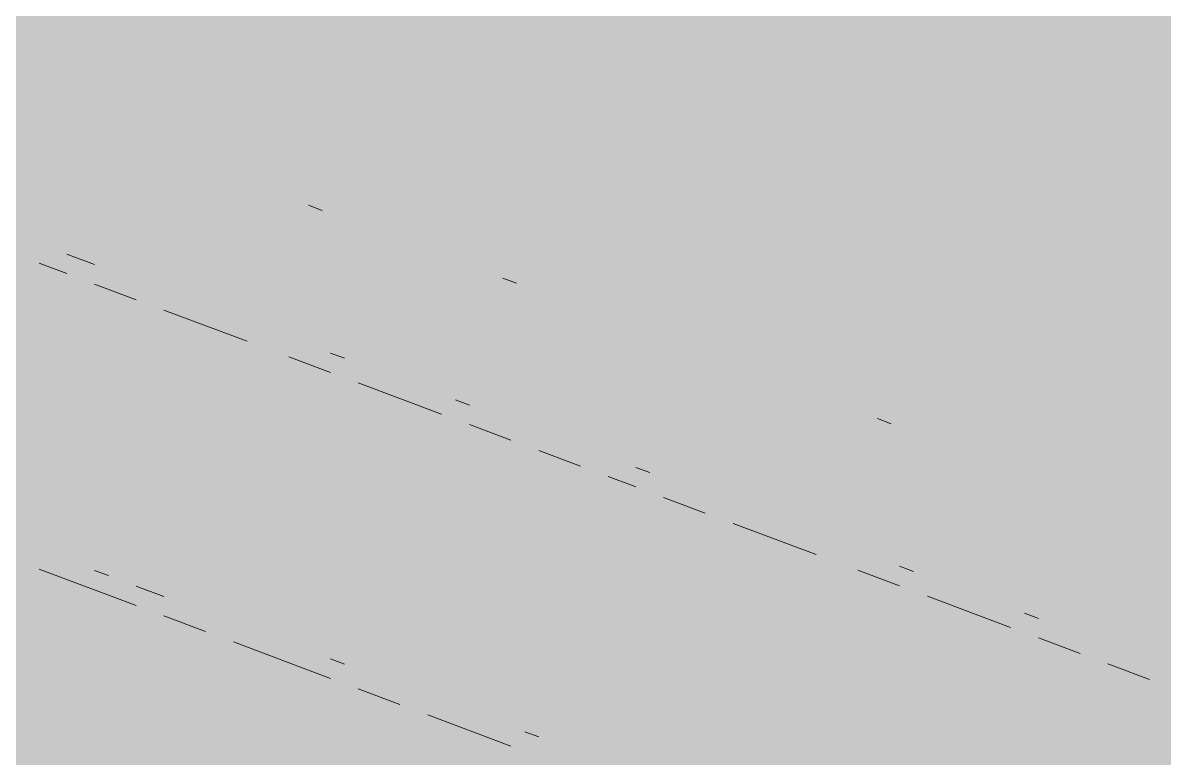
# Model space of a CAD drawing. Header units: millimetres. Extents: x 5 to 1315, y 5 to 292.
# Drawn here: x 1078.55 to 1083.66, y 108.73 to 112.02 of the extents above; entities that cross this region are included whole.
import ezdxf

# ---------------------------------------------------------------- set-up
doc = ezdxf.new("R2010")
doc.units = ezdxf.units.MM
doc.layers.add('EXISTING', color=7, linetype='Continuous')
doc.layers.add('IMAGES', color=7, linetype='Continuous')

# ---------------------------------------------------------------- blocks, each defined once
blk = doc.blocks.new('SHEET_03')
at = {"layer": 'EXISTING', "color": 250, "lineweight": 9}
for p, q in [((179.8906, 111.1793), (179.8284, 111.2026)), ((178.7464, 110.9837), (178.8708, 110.9371)), ((178.7464, 110.8963), (178.6221, 110.9429)), ((179.0573, 110.7798), (178.8708, 110.8497)), ((180.7611, 110.8533), (180.6989, 110.8765)), ((179.5548, 110.5935), (179.1817, 110.7332)), ((179.9278, 110.4537), (179.7413, 110.5236)), ((179.9278, 110.5411), (179.99, 110.5178)), ((180.4252, 110.2674), (180.0522, 110.4071)), ((180.4874, 110.3315), (180.5496, 110.3082)), ((182.4399, 110.2244), (182.3777, 110.2477)), ((180.7361, 110.1509), (180.5496, 110.2208)), ((181.047, 110.0345), (180.8605, 110.1043)), ((181.2957, 109.9413), (181.1714, 109.9879)), ((181.2957, 110.0287), (181.3579, 110.0054)), ((181.6066, 109.8248), (181.4201, 109.8947)), ((182.104, 109.6385), (181.731, 109.7782)), ((179.0573, 109.4104), (178.6221, 109.5735)), ((182.4771, 109.5861), (182.5393, 109.5628)), ((178.8708, 109.5677), (178.933, 109.5444)), ((182.4771, 109.4987), (182.2906, 109.5686)), ((179.0573, 109.4979), (179.1817, 109.4513)), ((182.9745, 109.3124), (182.6015, 109.4521)), ((183.0367, 109.3765), (183.0989, 109.3532)), ((179.3682, 109.294), (179.1817, 109.3639)), ((183.2854, 109.1959), (183.0989, 109.2658)), ((179.9278, 109.0844), (179.4926, 109.2474)), ((179.9278, 109.1718), (179.99, 109.1485)), ((183.5963, 109.0795), (183.4098, 109.1494)), ((180.2387, 108.9679), (180.0522, 109.0378)), ((180.7361, 108.7816), (180.3631, 108.9213)), ((180.7983, 108.8457), (180.8605, 108.8224))]:
    blk.add_line(p, q, dxfattribs=at)
at = {"layer": 'IMAGES', "color": 7}
for points in [[(178.4348, 112), (183.5757, 112), (178.4348, 112.1714), (183.5757, 112.1714)], [(183.5757, 112), (183.7471, 112), (183.5757, 112.1714), (183.7471, 112.1714)], [(178.4348, 111.8286), (178.6062, 111.8286), (178.4348, 112), (178.6062, 112)], [(178.6062, 111.8286), (178.7776, 111.8286), (178.6062, 112), (178.7776, 112)], [(178.7776, 111.8286), (183.9184, 111.8286), (178.7776, 112), (183.9184, 112)], [(178.4348, 111.6571), (178.6062, 111.6571), (178.4348, 111.8286), (178.6062, 111.8286)], [(178.6062, 111.6571), (178.9489, 111.6571), (178.6062, 111.8286), (178.9489, 111.8286)], [(178.9489, 111.6571), (179.2916, 111.6571), (178.9489, 111.8286), (179.2916, 111.8286)], [(179.2916, 111.6571), (184.4325, 111.6571), (179.2916, 111.8286), (184.4325, 111.8286)], [(178.4348, 111.4857), (178.6062, 111.4857), (178.4348, 111.6571), (178.6062, 111.6571)], [(178.6062, 111.4857), (178.7776, 111.4857), (178.6062, 111.6571), (178.7776, 111.6571)], [(178.7776, 111.4857), (178.9489, 111.4857), (178.7776, 111.6571), (178.9489, 111.6571)], [(178.9489, 111.3143), (179.1203, 111.3143), (178.9489, 111.6571), (179.1203, 111.6571)], [(179.1203, 111.3143), (179.2916, 111.3143), (179.1203, 111.6571), (179.2916, 111.6571)], [(179.2916, 111.4857), (179.463, 111.4857), (179.2916, 111.6571), (179.463, 111.6571)], [(179.463, 111.4857), (184.9466, 111.4857), (179.463, 111.6571), (184.9466, 111.6571)], [(178.2635, 111.3143), (178.7776, 111.3143), (178.2635, 111.4857), (178.7776, 111.4857)], [(178.7776, 111.3143), (178.9489, 111.3143), (178.7776, 111.4857), (178.9489, 111.4857)], [(179.2916, 111.3143), (179.463, 111.3143), (179.2916, 111.4857), (179.463, 111.4857)], [(179.463, 111.3143), (179.6344, 111.3143), (179.463, 111.4857), (179.6344, 111.4857)], [(179.6344, 111.1429), (179.8057, 111.1429), (179.6344, 111.4857), (179.8057, 111.4857)], [(179.8057, 111.3143), (179.9771, 111.3143), (179.8057, 111.4857), (179.9771, 111.4857)], [(179.9771, 111.3143), (180.1485, 111.3143), (179.9771, 111.4857), (180.1485, 111.4857)], [(180.1485, 111.3143), (185.2894, 111.3143), (180.1485, 111.4857), (185.2894, 111.4857)], [(178.4348, 111.1429), (178.6062, 111.1429), (178.4348, 111.3143), (178.6062, 111.3143)], [(178.6062, 111.1429), (178.7776, 111.1429), (178.6062, 111.3143), (178.7776, 111.3143)], [(178.7776, 111.1429), (179.1203, 111.1429), (178.7776, 111.3143), (179.1203, 111.3143)], [(179.1203, 111.1429), (179.6344, 111.1429), (179.1203, 111.3143), (179.6344, 111.3143)], [(179.8057, 111.1429), (179.9771, 111.1429), (179.8057, 111.3143), (179.9771, 111.3143)], [(179.9771, 110.9714), (180.1485, 110.9714), (179.9771, 111.3143), (180.1485, 111.3143)], [(180.1485, 111.1429), (180.3198, 111.1429), (180.1485, 111.3143), (180.3198, 111.3143)], [(180.3198, 111.1429), (185.8034, 111.1429), (180.3198, 111.3143), (185.8034, 111.3143)], [(178.4348, 110.8), (178.6062, 110.8), (178.4348, 111.1429), (178.6062, 111.1429)], [(178.6062, 110.9714), (178.7776, 110.9714), (178.6062, 111.1429), (178.7776, 111.1429)], [(178.7776, 110.9714), (178.9489, 110.9714), (178.7776, 111.1429), (178.9489, 111.1429)], [(178.9489, 110.9714), (179.1203, 110.9714), (178.9489, 111.1429), (179.1203, 111.1429)], [(179.1203, 110.9714), (179.8057, 110.9714), (179.1203, 111.1429), (179.8057, 111.1429)], [(179.8057, 110.9714), (179.9771, 110.9714), (179.8057, 111.1429), (179.9771, 111.1429)], [(180.1485, 110.9714), (180.3198, 110.9714), (180.1485, 111.1429), (180.3198, 111.1429)], [(180.3198, 110.9714), (180.4912, 110.9714), (180.3198, 111.1429), (180.4912, 111.1429)], [(180.4912, 110.9714), (180.6625, 110.9714), (180.4912, 111.1429), (180.6625, 111.1429)], [(180.6625, 110.9714), (181.1766, 110.9714), (180.6625, 111.1429), (181.1766, 111.1429)], [(181.1766, 110.9714), (186.3175, 110.9714), (181.1766, 111.1429), (186.3175, 111.1429)], [(178.6062, 110.8), (178.9489, 110.8), (178.6062, 110.9714), (178.9489, 110.9714)], [(178.9489, 110.8), (179.1203, 110.8), (178.9489, 110.9714), (179.1203, 110.9714)], [(179.1203, 110.8), (179.463, 110.8), (179.1203, 110.9714), (179.463, 110.9714)], [(179.463, 110.8), (179.6344, 110.8), (179.463, 110.9714), (179.6344, 110.9714)], [(179.6344, 110.8), (179.8057, 110.8), (179.6344, 110.9714), (179.8057, 110.9714)], [(179.8057, 110.8), (179.9771, 110.8), (179.8057, 110.9714), (179.9771, 110.9714)], [(179.9771, 110.8), (180.4912, 110.8), (179.9771, 110.9714), (180.4912, 110.9714)], [(180.4912, 110.8), (180.6625, 110.8), (180.4912, 110.9714), (180.6625, 110.9714)], [(180.6625, 110.8), (180.8339, 110.8), (180.6625, 110.9714), (180.8339, 110.9714)], [(180.8339, 110.8), (181.1766, 110.8), (180.8339, 110.9714), (181.1766, 110.9714)], [(181.1766, 110.8), (181.348, 110.8), (181.1766, 110.9714), (181.348, 110.9714)], [(181.348, 110.8), (181.5194, 110.8), (181.348, 110.9714), (181.5194, 110.9714)], [(181.5194, 110.8), (186.6603, 110.8), (181.5194, 110.9714), (186.6603, 110.9714)], [(178.2635, 110.6286), (178.6062, 110.6286), (178.2635, 110.8), (178.6062, 110.8)], [(178.6062, 110.6286), (178.7776, 110.6286), (178.6062, 110.8), (178.7776, 110.8)], [(178.7776, 110.6286), (178.9489, 110.6286), (178.7776, 110.8), (178.9489, 110.8)], [(178.9489, 110.6286), (179.463, 110.6286), (178.9489, 110.8), (179.463, 110.8)], [(179.463, 110.6286), (179.6344, 110.6286), (179.463, 110.8), (179.6344, 110.8)], [(179.6344, 110.6286), (179.8057, 110.6286), (179.6344, 110.8), (179.8057, 110.8)], [(179.8057, 110.6286), (179.9771, 110.6286), (179.8057, 110.8), (179.9771, 110.8)], [(179.9771, 110.6286), (180.1485, 110.6286), (179.9771, 110.8), (180.1485, 110.8)], [(180.1485, 110.6286), (180.6625, 110.6286), (180.1485, 110.8), (180.6625, 110.8)], [(180.6625, 110.6286), (180.8339, 110.6286), (180.6625, 110.8), (180.8339, 110.8)], [(180.8339, 110.6286), (181.0053, 110.6286), (180.8339, 110.8), (181.0053, 110.8)], [(181.0053, 110.6286), (181.1766, 110.6286), (181.0053, 110.8), (181.1766, 110.8)], [(181.1766, 110.4571), (181.348, 110.4571), (181.1766, 110.8), (181.348, 110.8)], [(181.348, 110.6286), (181.5194, 110.6286), (181.348, 110.8), (181.5194, 110.8)], [(181.5194, 110.6286), (181.6907, 110.6286), (181.5194, 110.8), (181.6907, 110.8)], [(181.6907, 110.6286), (181.8621, 110.6286), (181.6907, 110.8), (181.8621, 110.8)], [(181.8621, 110.6286), (182.0335, 110.6286), (181.8621, 110.8), (182.0335, 110.8)], [(182.0335, 110.6286), (187.1743, 110.6286), (182.0335, 110.8), (187.1743, 110.8)], [(177.2353, 110.4571), (178.6062, 110.4571), (177.2353, 110.6286), (178.6062, 110.6286)], [(178.6062, 110.4571), (178.7776, 110.4571), (178.6062, 110.6286), (178.7776, 110.6286)], [(178.7776, 110.4571), (179.1203, 110.4571), (178.7776, 110.6286), (179.1203, 110.6286)], [(179.1203, 110.4571), (179.2916, 110.4571), (179.1203, 110.6286), (179.2916, 110.6286)], [(179.2916, 110.4571), (179.463, 110.4571), (179.2916, 110.6286), (179.463, 110.6286)], [(179.463, 110.4571), (179.8057, 110.4571), (179.463, 110.6286), (179.8057, 110.6286)], [(179.8057, 110.4571), (179.9771, 110.4571), (179.8057, 110.6286), (179.9771, 110.6286)], [(179.9771, 110.4571), (180.1485, 110.4571), (179.9771, 110.6286), (180.1485, 110.6286)], [(180.1485, 110.4571), (180.4912, 110.4571), (180.1485, 110.6286), (180.4912, 110.6286)], [(180.4912, 110.4571), (180.6625, 110.4571), (180.4912, 110.6286), (180.6625, 110.6286)], [(180.6625, 110.4571), (181.0053, 110.4571), (180.6625, 110.6286), (181.0053, 110.6286)], [(181.0053, 110.4571), (181.1766, 110.4571), (181.0053, 110.6286), (181.1766, 110.6286)], [(181.348, 110.4571), (181.5194, 110.4571), (181.348, 110.6286), (181.5194, 110.6286)], [(181.5194, 110.4571), (181.6907, 110.4571), (181.5194, 110.6286), (181.6907, 110.6286)], [(181.6907, 110.4571), (181.8621, 110.4571), (181.6907, 110.6286), (181.8621, 110.6286)], [(181.8621, 110.4571), (182.0335, 110.4571), (181.8621, 110.6286), (182.0335, 110.6286)], [(182.0335, 110.4571), (187.6884, 110.4571), (182.0335, 110.6286), (187.6884, 110.6286)], [(177.7494, 110.2857), (179.1203, 110.2857), (177.7494, 110.4571), (179.1203, 110.4571)], [(179.1203, 110.2857), (179.463, 110.2857), (179.1203, 110.4571), (179.463, 110.4571)], [(179.463, 110.2857), (179.6344, 110.2857), (179.463, 110.4571), (179.6344, 110.4571)], [(179.6344, 110.2857), (179.8057, 110.2857), (179.6344, 110.4571), (179.8057, 110.4571)], [(179.8057, 110.2857), (179.9771, 110.2857), (179.8057, 110.4571), (179.9771, 110.4571)], [(179.9771, 110.2857), (180.3198, 110.2857), (179.9771, 110.4571), (180.3198, 110.4571)], [(180.3198, 110.2857), (180.4912, 110.2857), (180.3198, 110.4571), (180.4912, 110.4571)], [(180.4912, 110.2857), (180.6625, 110.2857), (180.4912, 110.4571), (180.6625, 110.4571)], [(180.6625, 110.2857), (180.8339, 110.2857), (180.6625, 110.4571), (180.8339, 110.4571)], [(180.8339, 110.2857), (181.0053, 110.2857), (180.8339, 110.4571), (181.0053, 110.4571)], [(181.0053, 110.2857), (181.348, 110.2857), (181.0053, 110.4571), (181.348, 110.4571)], [(181.348, 110.2857), (181.5194, 110.2857), (181.348, 110.4571), (181.5194, 110.4571)], [(181.5194, 110.2857), (181.8621, 110.2857), (181.5194, 110.4571), (181.8621, 110.4571)], [(181.8621, 110.2857), (182.0335, 110.2857), (181.8621, 110.4571), (182.0335, 110.4571)], [(182.0335, 110.2857), (182.2048, 110.2857), (182.0335, 110.4571), (182.2048, 110.4571)], [(182.2048, 110.2857), (182.3762, 110.2857), (182.2048, 110.4571), (182.3762, 110.4571)], [(182.3762, 110.2857), (182.5475, 110.2857), (182.3762, 110.4571), (182.5475, 110.4571)], [(182.5475, 110.2857), (188.0312, 110.2857), (182.5475, 110.4571), (188.0312, 110.4571)], [(178.2635, 110.1143), (179.6344, 110.1143), (178.2635, 110.2857), (179.6344, 110.2857)], [(179.6344, 110.1143), (179.8057, 110.1143), (179.6344, 110.2857), (179.8057, 110.2857)], [(179.8057, 110.1143), (179.9771, 110.1143), (179.8057, 110.2857), (179.9771, 110.2857)], [(179.9771, 110.1143), (180.1485, 110.1143), (179.9771, 110.2857), (180.1485, 110.2857)], [(180.1485, 110.1143), (180.3198, 110.1143), (180.1485, 110.2857), (180.3198, 110.2857)], [(180.3198, 110.1143), (180.4912, 110.1143), (180.3198, 110.2857), (180.4912, 110.2857)], [(180.4912, 110.1143), (180.6625, 110.1143), (180.4912, 110.2857), (180.6625, 110.2857)], [(180.6625, 110.1143), (180.8339, 110.1143), (180.6625, 110.2857), (180.8339, 110.2857)], [(180.8339, 110.1143), (181.0053, 110.1143), (180.8339, 110.2857), (181.0053, 110.2857)], [(181.0053, 110.1143), (181.1766, 110.1143), (181.0053, 110.2857), (181.1766, 110.2857)], [(181.1766, 110.1143), (181.348, 110.1143), (181.1766, 110.2857), (181.348, 110.2857)], [(181.348, 110.1143), (181.6907, 110.1143), (181.348, 110.2857), (181.6907, 110.2857)], [(181.6907, 110.1143), (181.8621, 110.1143), (181.6907, 110.2857), (181.8621, 110.2857)], [(181.8621, 110.1143), (182.0335, 110.1143), (181.8621, 110.2857), (182.0335, 110.2857)], [(182.0335, 110.1143), (182.2048, 110.1143), (182.0335, 110.2857), (182.2048, 110.2857)], [(182.2048, 110.1143), (182.3762, 110.1143), (182.2048, 110.2857), (182.3762, 110.2857)], [(182.3762, 110.1143), (182.5475, 110.1143), (182.3762, 110.2857), (182.5475, 110.2857)], [(182.5475, 110.1143), (182.7189, 110.1143), (182.5475, 110.2857), (182.7189, 110.2857)], [(182.7189, 110.1143), (183.233, 110.1143), (182.7189, 110.2857), (183.233, 110.2857)], [(183.233, 110.1143), (183.4044, 110.1143), (183.233, 110.2857), (183.4044, 110.2857)], [(183.4044, 110.1143), (188.7166, 110.1143), (183.4044, 110.2857), (188.7166, 110.2857)], [(178.4348, 109.9429), (178.6062, 109.9429), (178.4348, 110.1143), (178.6062, 110.1143)], [(178.6062, 109.9429), (179.9771, 109.9429), (178.6062, 110.1143), (179.9771, 110.1143)], [(179.9771, 109.9429), (180.3198, 109.9429), (179.9771, 110.1143), (180.3198, 110.1143)], [(180.3198, 109.9429), (180.4912, 109.9429), (180.3198, 110.1143), (180.4912, 110.1143)], [(180.4912, 109.9429), (180.6625, 109.9429), (180.4912, 110.1143), (180.6625, 110.1143)], [(180.6625, 109.9429), (180.8339, 109.9429), (180.6625, 110.1143), (180.8339, 110.1143)], [(180.8339, 109.9429), (181.0053, 109.9429), (180.8339, 110.1143), (181.0053, 110.1143)], [(181.0053, 109.9429), (181.348, 109.9429), (181.0053, 110.1143), (181.348, 110.1143)], [(181.348, 109.7714), (181.5194, 109.7714), (181.348, 110.1143), (181.5194, 110.1143)], [(181.5194, 109.9429), (181.6907, 109.9429), (181.5194, 110.1143), (181.6907, 110.1143)], [(181.6907, 109.9429), (182.0335, 109.9429), (181.6907, 110.1143), (182.0335, 110.1143)], [(182.0335, 109.9429), (182.3762, 109.9429), (182.0335, 110.1143), (182.3762, 110.1143)], [(182.3762, 109.9429), (182.5475, 109.9429), (182.3762, 110.1143), (182.5475, 110.1143)], [(182.5475, 109.9429), (182.8903, 109.9429), (182.5475, 110.1143), (182.8903, 110.1143)], [(182.8903, 109.9429), (183.0616, 109.9429), (182.8903, 110.1143), (183.0616, 110.1143)], [(183.0616, 109.9429), (183.233, 109.9429), (183.0616, 110.1143), (183.233, 110.1143)], [(183.233, 109.9429), (183.4044, 109.9429), (183.233, 110.1143), (183.4044, 110.1143)], [(183.4044, 109.9429), (183.5757, 109.9429), (183.4044, 110.1143), (183.5757, 110.1143)], [(183.5757, 109.9429), (183.7471, 109.9429), (183.5757, 110.1143), (183.7471, 110.1143)], [(178.4348, 109.7714), (178.9489, 109.7714), (178.4348, 109.9429), (178.9489, 109.9429)], [(178.9489, 109.7714), (179.1203, 109.7714), (178.9489, 109.9429), (179.1203, 109.9429)], [(179.1203, 109.7714), (180.4912, 109.7714), (179.1203, 109.9429), (180.4912, 109.9429)], [(180.4912, 109.7714), (180.6625, 109.7714), (180.4912, 109.9429), (180.6625, 109.9429)], [(180.6625, 109.7714), (180.8339, 109.7714), (180.6625, 109.9429), (180.8339, 109.9429)], [(180.8339, 109.7714), (181.0053, 109.7714), (180.8339, 109.9429), (181.0053, 109.9429)], [(181.0053, 109.7714), (181.1766, 109.7714), (181.0053, 109.9429), (181.1766, 109.9429)], [(181.1766, 109.7714), (181.348, 109.7714), (181.1766, 109.9429), (181.348, 109.9429)], [(181.5194, 109.7714), (181.6907, 109.7714), (181.5194, 109.9429), (181.6907, 109.9429)], [(181.6907, 109.7714), (182.0335, 109.7714), (181.6907, 109.9429), (182.0335, 109.9429)], [(182.0335, 109.7714), (182.5475, 109.7714), (182.0335, 109.9429), (182.5475, 109.9429)], [(182.5475, 109.7714), (183.233, 109.7714), (182.5475, 109.9429), (183.233, 109.9429)], [(183.233, 109.7714), (183.4044, 109.7714), (183.233, 109.9429), (183.4044, 109.9429)], [(183.4044, 109.6), (183.5757, 109.6), (183.4044, 109.9429), (183.5757, 109.9429)], [(183.5757, 109.7714), (183.7471, 109.7714), (183.5757, 109.9429), (183.7471, 109.9429)], [(178.4348, 109.4286), (178.6062, 109.4286), (178.4348, 109.7714), (178.6062, 109.7714)], [(178.6062, 109.6), (178.7776, 109.6), (178.6062, 109.7714), (178.7776, 109.7714)], [(178.7776, 109.6), (178.9489, 109.6), (178.7776, 109.7714), (178.9489, 109.7714)], [(178.9489, 109.6), (179.1203, 109.6), (178.9489, 109.7714), (179.1203, 109.7714)], [(179.1203, 109.6), (179.2916, 109.6), (179.1203, 109.7714), (179.2916, 109.7714)], [(179.2916, 109.6), (179.463, 109.6), (179.2916, 109.7714), (179.463, 109.7714)], [(179.463, 109.6), (179.6344, 109.6), (179.463, 109.7714), (179.6344, 109.7714)], [(179.6344, 109.6), (180.8339, 109.6), (179.6344, 109.7714), (180.8339, 109.7714)], [(180.8339, 109.6), (181.1766, 109.6), (180.8339, 109.7714), (181.1766, 109.7714)], [(181.1766, 109.6), (181.348, 109.6), (181.1766, 109.7714), (181.348, 109.7714)], [(181.348, 109.6), (181.5194, 109.6), (181.348, 109.7714), (181.5194, 109.7714)], [(181.5194, 109.6), (181.6907, 109.6), (181.5194, 109.7714), (181.6907, 109.7714)], [(181.6907, 109.6), (181.8621, 109.6), (181.6907, 109.7714), (181.8621, 109.7714)], [(181.8621, 109.6), (182.0335, 109.6), (181.8621, 109.7714), (182.0335, 109.7714)], [(182.0335, 109.4286), (182.2048, 109.4286), (182.0335, 109.7714), (182.2048, 109.7714)], [(182.2048, 109.6), (182.3762, 109.6), (182.2048, 109.7714), (182.3762, 109.7714)], [(182.3762, 109.6), (182.5475, 109.6), (182.3762, 109.7714), (182.5475, 109.7714)], [(182.5475, 109.6), (182.7189, 109.6), (182.5475, 109.7714), (182.7189, 109.7714)], [(182.7189, 109.6), (182.8903, 109.6), (182.7189, 109.7714), (182.8903, 109.7714)], [(182.8903, 109.6), (183.233, 109.6), (182.8903, 109.7714), (183.233, 109.7714)], [(183.233, 109.6), (183.4044, 109.6), (183.233, 109.7714), (183.4044, 109.7714)], [(183.5757, 109.6), (183.9184, 109.6), (183.5757, 109.7714), (183.9184, 109.7714)], [(178.6062, 109.4286), (178.7776, 109.4286), (178.6062, 109.6), (178.7776, 109.6)], [(178.7776, 109.4286), (179.1203, 109.4286), (178.7776, 109.6), (179.1203, 109.6)], [(179.1203, 109.4286), (179.2916, 109.4286), (179.1203, 109.6), (179.2916, 109.6)], [(179.2916, 109.4286), (179.463, 109.4286), (179.2916, 109.6), (179.463, 109.6)], [(179.463, 109.4286), (179.6344, 109.4286), (179.463, 109.6), (179.6344, 109.6)], [(179.6344, 109.4286), (179.8057, 109.4286), (179.6344, 109.6), (179.8057, 109.6)], [(179.8057, 109.4286), (179.9771, 109.4286), (179.8057, 109.6), (179.9771, 109.6)], [(179.9771, 109.4286), (181.348, 109.4286), (179.9771, 109.6), (181.348, 109.6)], [(181.348, 109.4286), (181.5194, 109.4286), (181.348, 109.6), (181.5194, 109.6)], [(181.5194, 109.4286), (181.8621, 109.4286), (181.5194, 109.6), (181.8621, 109.6)], [(181.8621, 109.4286), (182.0335, 109.4286), (181.8621, 109.6), (182.0335, 109.6)], [(182.2048, 109.4286), (182.3762, 109.4286), (182.2048, 109.6), (182.3762, 109.6)], [(182.3762, 109.4286), (182.5475, 109.4286), (182.3762, 109.6), (182.5475, 109.6)], [(182.5475, 109.4286), (182.7189, 109.4286), (182.5475, 109.6), (182.7189, 109.6)], [(182.7189, 109.4286), (182.8903, 109.4286), (182.7189, 109.6), (182.8903, 109.6)], [(182.8903, 109.4286), (183.0616, 109.4286), (182.8903, 109.6), (183.0616, 109.6)], [(183.0616, 109.4286), (183.5757, 109.4286), (183.0616, 109.6), (183.5757, 109.6)], [(183.5757, 109.4286), (183.7471, 109.4286), (183.5757, 109.6), (183.7471, 109.6)], [(178.4348, 109.2571), (178.6062, 109.2571), (178.4348, 109.4286), (178.6062, 109.4286)], [(178.6062, 109.2571), (178.7776, 109.2571), (178.6062, 109.4286), (178.7776, 109.4286)], [(178.7776, 109.2571), (178.9489, 109.2571), (178.7776, 109.4286), (178.9489, 109.4286)], [(178.9489, 109.2571), (179.1203, 109.2571), (178.9489, 109.4286), (179.1203, 109.4286)], [(179.1203, 109.2571), (179.2916, 109.2571), (179.1203, 109.4286), (179.2916, 109.4286)], [(179.2916, 109.2571), (179.463, 109.2571), (179.2916, 109.4286), (179.463, 109.4286)], [(179.463, 109.2571), (179.8057, 109.2571), (179.463, 109.4286), (179.8057, 109.4286)], [(179.8057, 109.2571), (179.9771, 109.2571), (179.8057, 109.4286), (179.9771, 109.4286)], [(179.9771, 109.2571), (180.1485, 109.2571), (179.9771, 109.4286), (180.1485, 109.4286)], [(180.1485, 109.2571), (180.3198, 109.2571), (180.1485, 109.4286), (180.3198, 109.4286)], [(180.3198, 109.2571), (180.4912, 109.2571), (180.3198, 109.4286), (180.4912, 109.4286)], [(180.4912, 109.2571), (181.8621, 109.2571), (180.4912, 109.4286), (181.8621, 109.4286)], [(181.8621, 109.2571), (182.0335, 109.2571), (181.8621, 109.4286), (182.0335, 109.4286)], [(182.0335, 109.2571), (182.2048, 109.2571), (182.0335, 109.4286), (182.2048, 109.4286)], [(182.2048, 109.2571), (182.3762, 109.2571), (182.2048, 109.4286), (182.3762, 109.4286)], [(182.3762, 109.2571), (182.5475, 109.2571), (182.3762, 109.4286), (182.5475, 109.4286)], [(182.5475, 109.2571), (182.7189, 109.2571), (182.5475, 109.4286), (182.7189, 109.4286)], [(182.7189, 109.2571), (182.8903, 109.2571), (182.7189, 109.4286), (182.8903, 109.4286)], [(182.8903, 109.2571), (183.0616, 109.2571), (182.8903, 109.4286), (183.0616, 109.4286)], [(183.0616, 109.2571), (183.233, 109.2571), (183.0616, 109.4286), (183.233, 109.4286)], [(183.233, 109.2571), (183.4044, 109.2571), (183.233, 109.4286), (183.4044, 109.4286)], [(183.4044, 109.2571), (183.5757, 109.2571), (183.4044, 109.4286), (183.5757, 109.4286)], [(183.5757, 109.2571), (183.9184, 109.2571), (183.5757, 109.4286), (183.9184, 109.4286)], [(178.4348, 109.0857), (178.7776, 109.0857), (178.4348, 109.2571), (178.7776, 109.2571)], [(178.7776, 109.0857), (178.9489, 109.0857), (178.7776, 109.2571), (178.9489, 109.2571)], [(178.9489, 109.0857), (179.1203, 109.0857), (178.9489, 109.2571), (179.1203, 109.2571)], [(179.1203, 109.0857), (179.2916, 109.0857), (179.1203, 109.2571), (179.2916, 109.2571)], [(179.2916, 109.0857), (179.463, 109.0857), (179.2916, 109.2571), (179.463, 109.2571)], [(179.463, 109.0857), (179.6344, 109.0857), (179.463, 109.2571), (179.6344, 109.2571)], [(179.6344, 109.0857), (179.8057, 109.0857), (179.6344, 109.2571), (179.8057, 109.2571)], [(179.8057, 109.0857), (179.9771, 109.0857), (179.8057, 109.2571), (179.9771, 109.2571)], [(179.9771, 109.0857), (180.1485, 109.0857), (179.9771, 109.2571), (180.1485, 109.2571)], [(180.1485, 109.0857), (180.3198, 109.0857), (180.1485, 109.2571), (180.3198, 109.2571)], [(180.3198, 108.9143), (180.6625, 108.9143), (180.3198, 109.2571), (180.6625, 109.2571)], [(180.6625, 109.0857), (180.8339, 109.0857), (180.6625, 109.2571), (180.8339, 109.2571)], [(180.8339, 109.0857), (181.0053, 109.0857), (180.8339, 109.2571), (181.0053, 109.2571)], [(181.0053, 109.0857), (182.2048, 109.0857), (181.0053, 109.2571), (182.2048, 109.2571)], [(182.2048, 109.0857), (182.5475, 109.0857), (182.2048, 109.2571), (182.5475, 109.2571)], [(182.5475, 109.0857), (182.7189, 109.0857), (182.5475, 109.2571), (182.7189, 109.2571)], [(182.7189, 109.0857), (182.8903, 109.0857), (182.7189, 109.2571), (182.8903, 109.2571)], [(182.8903, 109.0857), (183.0616, 109.0857), (182.8903, 109.2571), (183.0616, 109.2571)], [(183.0616, 109.0857), (183.233, 109.0857), (183.0616, 109.2571), (183.233, 109.2571)], [(183.233, 109.0857), (183.4044, 109.0857), (183.233, 109.2571), (183.4044, 109.2571)], [(183.4044, 109.0857), (183.5757, 109.0857), (183.4044, 109.2571), (183.5757, 109.2571)], [(183.5757, 109.0857), (183.7471, 109.0857), (183.5757, 109.2571), (183.7471, 109.2571)], [(178.2635, 108.9143), (178.9489, 108.9143), (178.2635, 109.0857), (178.9489, 109.0857)], [(178.9489, 108.9143), (179.1203, 108.9143), (178.9489, 109.0857), (179.1203, 109.0857)], [(179.1203, 108.9143), (179.2916, 108.9143), (179.1203, 109.0857), (179.2916, 109.0857)], [(179.2916, 108.9143), (179.463, 108.9143), (179.2916, 109.0857), (179.463, 109.0857)], [(179.463, 108.9143), (179.6344, 108.9143), (179.463, 109.0857), (179.6344, 109.0857)], [(179.6344, 108.9143), (179.8057, 108.9143), (179.6344, 109.0857), (179.8057, 109.0857)], [(179.8057, 108.9143), (179.9771, 108.9143), (179.8057, 109.0857), (179.9771, 109.0857)], [(179.9771, 108.9143), (180.1485, 108.9143), (179.9771, 109.0857), (180.1485, 109.0857)], [(180.1485, 108.9143), (180.3198, 108.9143), (180.1485, 109.0857), (180.3198, 109.0857)], [(180.6625, 108.9143), (181.348, 108.9143), (180.6625, 109.0857), (181.348, 109.0857)], [(181.348, 108.9143), (182.7189, 108.9143), (181.348, 109.0857), (182.7189, 109.0857)], [(182.7189, 108.9143), (182.8903, 108.9143), (182.7189, 109.0857), (182.8903, 109.0857)], [(182.8903, 108.9143), (183.0616, 108.9143), (182.8903, 109.0857), (183.0616, 109.0857)], [(183.0616, 108.9143), (183.233, 108.9143), (183.0616, 109.0857), (183.233, 109.0857)], [(183.233, 108.9143), (183.4044, 108.9143), (183.233, 109.0857), (183.4044, 109.0857)], [(183.4044, 108.9143), (183.5757, 108.9143), (183.4044, 109.0857), (183.5757, 109.0857)], [(183.5757, 108.9143), (183.7471, 108.9143), (183.5757, 109.0857), (183.7471, 109.0857)], [(178.4348, 108.7429), (178.6062, 108.7429), (178.4348, 108.9143), (178.6062, 108.9143)], [(178.6062, 108.7429), (178.7776, 108.7429), (178.6062, 108.9143), (178.7776, 108.9143)], [(178.7776, 108.7429), (179.2916, 108.7429), (178.7776, 108.9143), (179.2916, 108.9143)], [(179.2916, 108.7429), (179.463, 108.7429), (179.2916, 108.9143), (179.463, 108.9143)], [(179.463, 108.7429), (179.6344, 108.7429), (179.463, 108.9143), (179.6344, 108.9143)], [(179.6344, 108.7429), (179.9771, 108.7429), (179.6344, 108.9143), (179.9771, 108.9143)], [(179.9771, 108.7429), (180.1485, 108.7429), (179.9771, 108.9143), (180.1485, 108.9143)], [(180.1485, 108.7429), (180.3198, 108.7429), (180.1485, 108.9143), (180.3198, 108.9143)], [(180.3198, 108.7429), (180.4912, 108.7429), (180.3198, 108.9143), (180.4912, 108.9143)], [(180.4912, 108.7429), (181.0053, 108.7429), (180.4912, 108.9143), (181.0053, 108.9143)], [(181.0053, 108.7429), (181.1766, 108.7429), (181.0053, 108.9143), (181.1766, 108.9143)], [(181.1766, 108.7429), (181.348, 108.7429), (181.1766, 108.9143), (181.348, 108.9143)], [(181.348, 108.7429), (181.5194, 108.7429), (181.348, 108.9143), (181.5194, 108.9143)], [(181.5194, 108.7429), (181.6907, 108.7429), (181.5194, 108.9143), (181.6907, 108.9143)], [(181.6907, 108.7429), (183.233, 108.7429), (181.6907, 108.9143), (183.233, 108.9143)], [(183.233, 108.7429), (183.4044, 108.7429), (183.233, 108.9143), (183.4044, 108.9143)], [(183.4044, 108.7429), (183.5757, 108.7429), (183.4044, 108.9143), (183.5757, 108.9143)], [(183.5757, 108.7429), (183.7471, 108.7429), (183.5757, 108.9143), (183.7471, 108.9143)], [(178.4348, 108.5714), (178.6062, 108.5714), (178.4348, 108.7429), (178.6062, 108.7429)], [(178.6062, 108.5714), (179.1203, 108.5714), (178.6062, 108.7429), (179.1203, 108.7429)], [(179.1203, 108.5714), (179.2916, 108.5714), (179.1203, 108.7429), (179.2916, 108.7429)], [(179.2916, 108.5714), (180.1485, 108.5714), (179.2916, 108.7429), (180.1485, 108.7429)], [(180.1485, 108.5714), (180.4912, 108.5714), (180.1485, 108.7429), (180.4912, 108.7429)], [(180.4912, 108.5714), (180.6625, 108.5714), (180.4912, 108.7429), (180.6625, 108.7429)], [(180.6625, 108.5714), (180.8339, 108.5714), (180.6625, 108.7429), (180.8339, 108.7429)], [(180.8339, 108.5714), (181.348, 108.5714), (180.8339, 108.7429), (181.348, 108.7429)], [(181.348, 108.5714), (181.6907, 108.5714), (181.348, 108.7429), (181.6907, 108.7429)], [(181.6907, 108.5714), (181.8621, 108.5714), (181.6907, 108.7429), (181.8621, 108.7429)], [(181.8621, 108.5714), (182.2048, 108.5714), (181.8621, 108.7429), (182.2048, 108.7429)], [(182.2048, 108.5714), (183.5757, 108.5714), (182.2048, 108.7429), (183.5757, 108.7429)], [(183.5757, 108.5714), (183.9184, 108.5714), (183.5757, 108.7429), (183.9184, 108.7429)]]:
    blk.add_solid(points, dxfattribs=at)

msp = doc.modelspace()

# ---------------------------------------------------------------- block references
msp.add_blockref('SHEET_03', (900, 0))

doc.saveas('drawing.dxf')
